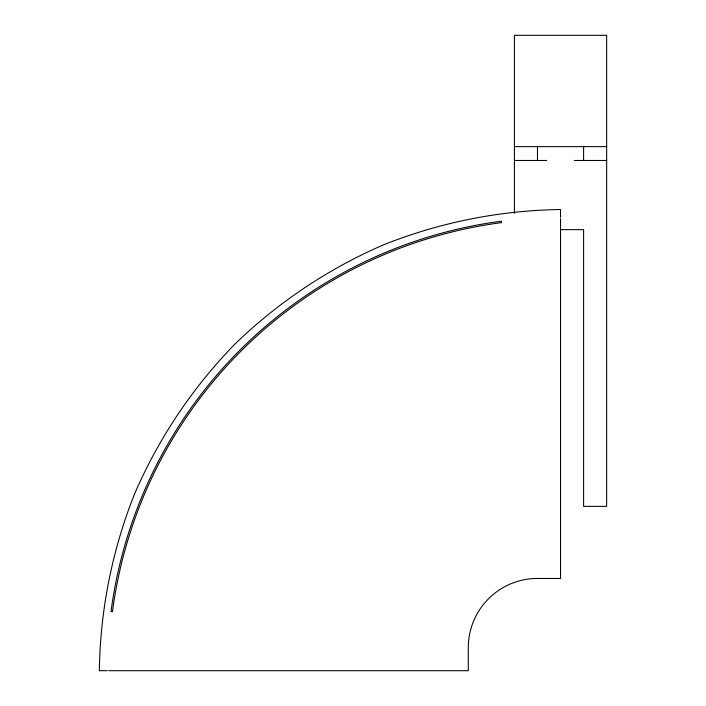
<?xml version="1.0" encoding="UTF-8"?>
<svg xmlns="http://www.w3.org/2000/svg" width="706" height="706" viewBox="0 0 706 706"><rect width="100%" height="100%" fill="white"/><g stroke="black" fill="none" stroke-linecap="round" stroke-linejoin="round"><path stroke-width="1.06" d="M514.418 146.636L606.657 146.636M514.418 160.474L546.7 160.474M574.366 160.474L606.657 160.474M560.538 229.653L583.597 229.653L583.597 506.361L606.657 506.361L606.657 35.3L514.418 35.3L514.418 213.344M107.144 670.7L99.343 670.7C100.217 610.213 112.113 550.424 134.449 494.209C158.409 438.664 192.27 387.973 234.427 344.59C277.811 302.442 328.502 268.571 384.046 244.62C440.262 222.275 500.051 210.388 560.538 209.514L560.538 217.307M108.592 670.7L468.299 670.7L468.299 647.64A69.179 69.179 0 0 1 537.478 578.461L560.538 578.461L560.538 218.754M583.597 146.195L583.597 160.474M537.478 146.195L537.478 160.474M112.457 611.714L111.027 611.52A453.393 453.393 0 0 1 501.357 221.19L501.542 222.619A451.946 451.946 0 0 0 112.457 611.714"/></g></svg>
